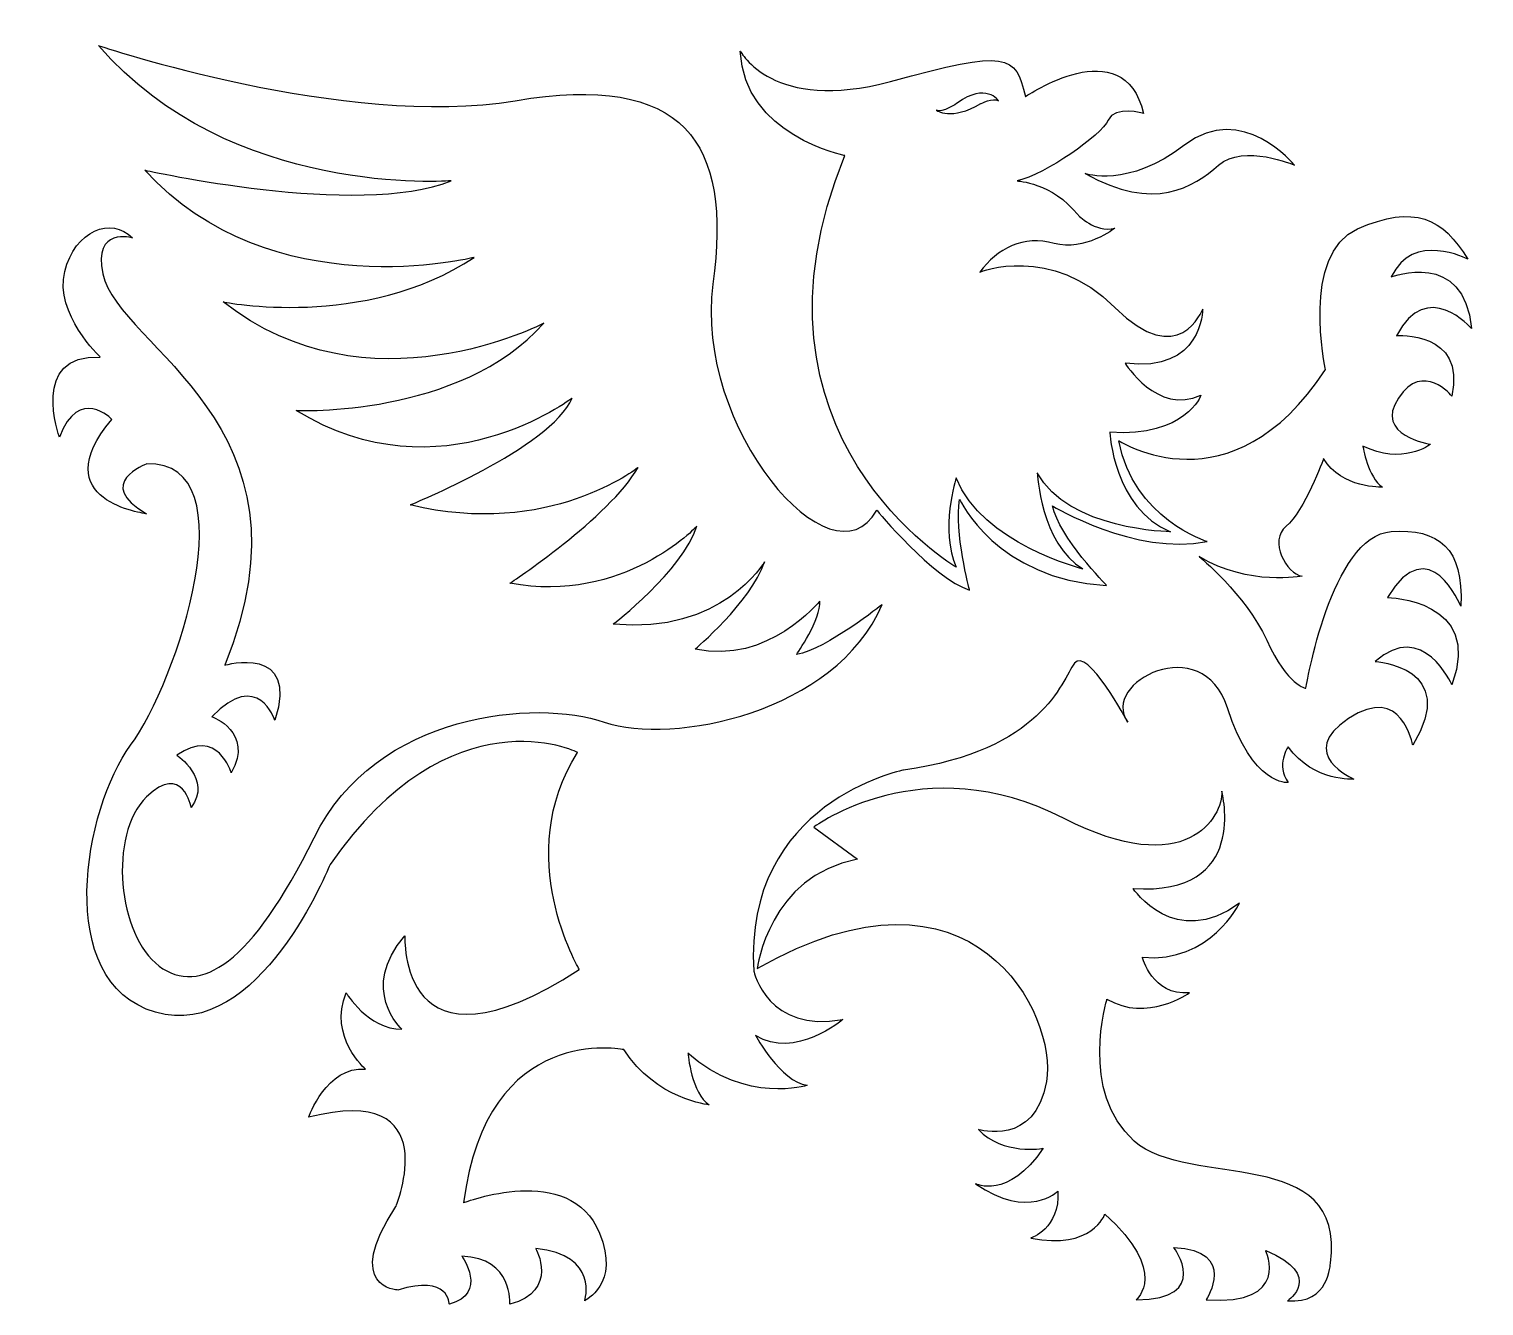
# Model space of a CAD drawing. Header units: centimetres. Extents: x -12.2 to 12, y -10.5 to 10.7.
import ezdxf

# ---------------------------------------------------------------- set-up
doc = ezdxf.new("R2010")
doc.units = ezdxf.units.CM
doc.header["$MEASUREMENT"] = 0
doc.layers.add('Layer 1', color=7, linetype='Continuous')

msp = doc.modelspace()

# ---------------------------------------------------------------- linework, layer by layer
at = {"layer": 'Layer 1'}
for points, knots in [([(-0.36401, 10.3483), (-0.30789, 8.94511), (1.37584, 8.60872), (1.37639, 8.60896), (1.37639, 8.60896), (-0.53213, 3.95081), (3.22821, 1.76202), (3.22821, 1.76202), (3.22821, 1.76202), (2.94759, 2.37927), (3.22821, 3.24893), (3.22821, 3.24893), (3.22821, 3.24893), (3.64916, 2.15427), (5.33289, 1.7335), (5.33289, 1.7335), (5.33289, 1.7335), (4.63132, 2.15458), (4.57523, 3.3332), (4.57523, 3.3332), (4.57523, 3.3332), (5.08027, 2.37927), (6.7922, 2.35109), (6.7922, 2.35109), (6.7922, 2.35109), (5.83827, 2.74418), (5.78184, 4.00691), (5.78184, 4.00691), (5.78184, 4.00691), (7.04464, 3.92288), (7.29727, 4.62445), (7.29727, 4.62445), (7.29727, 4.62445), (6.5675, 4.28756), (6.03452, 5.15719), (6.03452, 5.15719), (6.03452, 5.15719), (7.32518, 4.98884), (7.32518, 6.055), (7.32518, 6.055), (7.32518, 6.055), (7.32518, 6.055), (6.93238, 5.01699), (5.86584, 6.08352), (5.86584, 6.08352), (4.79944, 7.14992), (3.62125, 6.67261), (3.62125, 6.67261), (3.62125, 6.67261), (3.90181, 7.06538), (4.35049, 7.29015), (4.85582, 7.14992), (4.85582, 7.14992), (5.36112, 7.00927), (5.86584, 7.40209), (5.86584, 7.40209), (5.86584, 7.40209), (5.52895, 7.3183), (5.24859, 7.62677), (5.24859, 7.62677), (5.24859, 7.62677), (4.82817, 8.16009), (4.23852, 8.18795), (4.23852, 8.18795), (4.23852, 8.18795), (4.71567, 8.30016), (5.64147, 8.94537), (5.75368, 9.19831), (5.75368, 9.19831), (5.86589, 9.45072), (6.34304, 9.31002), (6.34304, 9.31002), (6.34304, 9.31002), (6.00636, 10.71348), (4.37872, 9.59088), (4.37872, 9.59088), (4.37872, 9.59088), (4.2101, 10.29245), (4.09813, 10.37648), (2.13357, 9.8435), (2.13357, 9.8435), (0.1692, 9.31), (-0.36401, 10.3483), (-0.36401, 10.3483), (-0.36401, 10.3483), (-0.36401, 10.3483), (-0.36401, 10.3483), (-0.36401, 10.3483)], [0, 0, 0, 0, 0.04347826, 0.04347826, 0.04347826, 0.04347826, 0.08695652, 0.08695652, 0.08695652, 0.08695652, 0.13043478, 0.13043478, 0.13043478, 0.13043478, 0.17391304, 0.17391304, 0.17391304, 0.17391304, 0.2173913, 0.2173913, 0.2173913, 0.2173913, 0.26086957, 0.26086957, 0.26086957, 0.26086957, 0.30434783, 0.30434783, 0.30434783, 0.30434783, 0.34782609, 0.34782609, 0.34782609, 0.34782609, 0.39130435, 0.39130435, 0.39130435, 0.39130435, 0.43478261, 0.43478261, 0.43478261, 0.43478261, 0.47826087, 0.47826087, 0.47826087, 0.47826087, 0.52173913, 0.52173913, 0.52173913, 0.52173913, 0.56521739, 0.56521739, 0.56521739, 0.56521739, 0.60869565, 0.60869565, 0.60869565, 0.60869565, 0.65217391, 0.65217391, 0.65217391, 0.65217391, 0.69565217, 0.69565217, 0.69565217, 0.69565217, 0.73913043, 0.73913043, 0.73913043, 0.73913043, 0.7826087, 0.7826087, 0.7826087, 0.7826087, 0.82608696, 0.82608696, 0.82608696, 0.82608696, 0.86956522, 0.86956522, 0.86956522, 0.86956522, 0.91304348, 0.91304348, 0.91304348, 0.91304348, 1, 1, 1, 1]), ([(5.93156, 3.8662), (6.16839, 2.5708), (7.39926, 2.18803), (7.39952, 2.18827), (7.39952, 2.18827), (6.20339, 1.95012), (4.8292, 2.78292), (4.8292, 2.78292), (4.8292, 2.78292), (4.93485, 2.26076), (5.72794, 1.46117), (5.72794, 1.46117), (5.72794, 1.46117), (3.90372, 1.55362), (3.28277, 2.88857), (3.28277, 2.88857), (3.28277, 2.88857), (3.19027, 2.35342), (3.44795, 1.38187), (3.44795, 1.38187), (3.44795, 1.38187), (2.84647, 1.57338), (1.90437, 2.71092), (1.90437, 2.71092), (1.90437, 2.71092), (1.16407, 1.3784), (-1.14567, 4.10281), (-0.82002, 6.472), (-0.82002, 6.472), (-0.49416, 8.84132), (-1.29399, 9.99625), (-4.1072, 9.52235), (-4.1072, 9.52235), (-6.9206, 9.04843), (-11.03717, 10.44025), (-11.03717, 10.44025), (-11.03717, 10.44025), (-8.84573, 7.89342), (-5.17342, 8.18955), (-5.17342, 8.18955), (-5.17342, 8.18955), (-6.71353, 7.56751), (-10.26705, 8.3674), (-10.26705, 8.3674), (-10.26705, 8.3674), (-8.16438, 6.05716), (-4.78848, 6.916), (-4.78848, 6.916), (-4.78848, 6.916), (-6.6245, 5.70175), (-8.964, 6.17572), (-8.964, 6.17572), (-8.964, 6.17572), (-6.56518, 4.2804), (-3.63349, 5.82028), (-3.63349, 5.82028), (-3.63349, 5.82028), (-5.02504, 4.2509), (-7.74998, 4.36944), (-7.74998, 4.36944), (-7.74998, 4.36944), (-5.35121, 2.88828), (-3.15975, 4.57653), (-3.15975, 4.57653), (-3.15975, 4.57653), (-3.51519, 3.74743), (-5.85469, 2.79951), (-5.85469, 2.79951), (-5.85469, 2.79951), (-3.54443, 2.23703), (-2.06385, 3.42157), (-2.06385, 3.42157), (-2.06385, 3.42157), (-2.53775, 2.59245), (-4.19623, 1.4967), (-4.19623, 1.4967), (-4.19623, 1.4967), (-2.30068, 1.14102), (-1.08666, 2.44412), (-1.08666, 2.44412), (-1.08666, 2.44412), (-1.32349, 1.70374), (-2.47847, 0.8154), (-2.47847, 0.8154), (-2.47847, 0.8154), (-0.67221, 0.63757), (0.03883, 1.85185), (0.03883, 1.85185), (0.03883, 1.85185), (-0.19824, 1.17055), (-1.11616, 0.40069), (-1.11616, 0.40069), (-1.11616, 0.40069), (0.09785, 0.13412), (0.95667, 1.20008), (0.95667, 1.20008), (0.95667, 1.20008), (0.98625, 0.9042), (0.57181, 0.31166), (0.57181, 0.31166), (0.57181, 0.31166), (1.07529, 0.40069), (1.99313, 1.141), (1.99313, 1.141), (1.99313, 1.141), (1.22306, -0.66552), (-1.50104, -1.1985), (-2.62655, -0.81356), (-2.62655, -0.81356), (-3.7523, -0.42838), (-6.41713, -0.63571), (-7.45414, -2.73835), (-7.45414, -2.73835), (-8.49054, -4.84121), (-9.34911, -5.37402), (-10.03047, -4.87073), (-10.03047, -4.87073), (-10.71151, -4.36731), (-10.88407, -2.68485), (-10.2378, -2.0576), (-10.2378, -2.0576), (-9.63839, -1.4756), (-9.49726, -2.23514), (-9.49726, -2.23514), (-9.49726, -2.23514), (-9.14214, -1.76117), (-9.73591, -1.36416), (-9.73591, -1.36416), (-9.73591, -1.36416), (-9.05487, -0.89045), (-8.83122, -1.6566), (-8.83122, -1.6566), (-8.83122, -1.6566), (-8.44607, -0.97556), (-9.15131, -0.72397), (-9.15131, -0.72397), (-9.15131, -0.72397), (-8.3815, 0.0756), (-8.10568, -0.78379), (-8.10568, -0.78379), (-8.10568, -0.78379), (-7.69097, 0.48973), (-8.93451, 0.13437), (-8.93451, 0.13437), (-8.93451, 0.13437), (-7.30579, 4.16186), (-10.69965, 5.39982), (-10.96656, 6.64357), (-10.96656, 6.64357), (-11.13357, 7.42343), (-10.47465, 7.24187), (-10.47465, 7.24187), (-10.47465, 7.24187), (-10.82447, 7.60042), (-11.43048, 7.36335), (-11.60013, 6.67893), (-11.60013, 6.67893), (-11.77351, 5.97919), (-11.00791, 5.25759), (-11.00791, 5.25759), (-11.00791, 5.25759), (-12.19237, 5.31654), (-11.68895, 3.92472), (-11.68895, 3.92472), (-11.68895, 3.92472), (-11.36327, 4.78364), (-10.8145, 4.2214), (-10.8145, 4.2214), (-10.8145, 4.2214), (-11.96951, 2.85932), (-10.23781, 2.65144), (-10.23781, 2.65144), (-10.23781, 2.65144), (-11.12615, 3.15492), (-10.23781, 3.48054), (-10.23781, 3.48054), (-10.23781, 3.48054), (-8.50849, 3.53981), (-9.73439, -0.16201), (-10.50446, -1.19846), (-10.50446, -1.19846), (-11.27427, -2.2351), (-11.80743, -5.1371), (-10.08975, -5.64055), (-10.08975, -5.64055), (-8.37202, -6.14397), (-7.18751, -3.18278), (-7.18751, -3.18278), (-7.18751, -3.18278), (-5.17361, -0.2803), (-3.07125, -1.31649), (-3.07125, -1.31649), (-3.07125, -1.31649), (-4.16697, -3.0344), (-3.04175, -4.92951), (-3.04175, -4.92951), (-3.04175, -4.92951), (-6.06229, -6.8843), (-5.94404, -4.36695), (-5.94404, -4.36695), (-5.94404, -4.36695), (-6.71411, -5.25537), (-5.9927, -5.92344), (-5.9927, -5.92344), (-5.9927, -5.92344), (-6.5555, -5.92344), (-6.92118, -5.31463), (-6.92118, -5.31463), (-6.92118, -5.31463), (-7.21704, -6.05501), (-6.5955, -6.58791), (-6.5955, -6.58791), (-6.5955, -6.58791), (-7.24701, -6.52891), (-7.54292, -7.38748), (-7.54292, -7.38748), (-7.54292, -7.38748), (-5.23292, -6.79524), (-6.09176, -8.86838), (-6.09176, -8.86838), (-6.09176, -8.86838), (-6.98018, -10.23046), (-6.06199, -10.26019), (-6.06199, -10.26019), (-6.06199, -10.26019), (-5.20342, -9.99336), (-5.20342, -10.49707), (-5.20342, -10.49707), (-5.20342, -10.49707), (-4.55191, -10.31922), (-4.99604, -9.69768), (-4.99604, -9.69768), (-4.99604, -9.69768), (-4.13747, -9.7275), (-4.19679, -10.49707), (-4.19679, -10.49707), (-4.19679, -10.49707), (-3.36666, -10.27284), (-3.76761, -9.56709), (-3.76761, -9.56709), (-3.76761, -9.56709), (-2.70134, -9.68557), (-2.95269, -10.43781), (-2.95269, -10.43781), (-2.95269, -10.43781), (-2.95269, -10.43781), (-2.35627, -10.15987), (-2.7048, -9.31465), (-2.7048, -9.31465), (-3.20007, -8.11387), (-4.96656, -8.80885), (-4.96656, -8.80885), (-4.96656, -8.80885), (-4.58162, -5.78808), (-2.30115, -6.26197), (-2.30115, -6.26197), (-2.30115, -6.26197), (-1.76817, -7.09136), (-0.87981, -7.18013), (-0.87981, -7.18013), (-0.87981, -7.18013), (-1.17593, -7.00259), (-1.23493, -6.32156), (-1.23493, -6.32156), (-1.23493, -6.32156), (-0.25756, -7.18013), (0.74915, -6.85422), (0.74915, -6.85422), (0.74915, -6.85422), (0.30494, -6.79522), (-0.10969, -6.02515), (-0.10969, -6.02515), (-0.10969, -6.02515), (0.54177, -6.43959), (1.34142, -5.75856), (1.34142, -5.75856), (1.34142, -5.75856), (0.09764, -5.99565), (-0.13951, -4.95894), (-0.13951, -4.95894), (-0.13951, -4.95894), (-0.31705, -2.14552), (2.34829, -1.61254), (2.34829, -1.61254), (2.34829, -1.61254), (4.65829, -1.28663), (4.98367, -0.13164), (5.191, 0.16422), (5.191, 0.16422), (5.39862, 0.46037), (6.07966, -0.81297), (6.07966, -0.81297), (6.07966, -0.81297), (5.60595, -0.16112), (7.3237, 0.72698), (7.73812, -0.57606), (7.73812, -0.57606), (8.15251, -1.87884), (8.74528, -1.81958), (8.74528, -1.81958), (8.74528, -1.81958), (8.53795, -1.52343), (8.74528, -1.22734), (8.74528, -1.22734), (8.74528, -1.22734), (9.18922, -1.81985), (9.84073, -1.76032), (9.84073, -1.76032), (9.84073, -1.76032), (9.84073, -1.76032), (8.8636, -1.34614), (9.75194, -0.75337), (9.75194, -0.75337), (10.64028, -0.16113), (10.81784, -1.19782), (10.81784, -1.19782), (10.81784, -1.19782), (11.61746, 0.10496), (10.19607, 0.19399), (10.19607, 0.19399), (10.19607, 0.19399), (10.98463, 0.89688), (11.46943, -0.19093), (11.46943, -0.19093), (11.46943, -0.19093), (12.00233, 1.2307), (10.39689, 1.25946), (10.39689, 1.25946), (10.39689, 1.25946), (11.09714, 2.40971), (11.61773, 1.11219), (11.61773, 1.11219), (11.61773, 1.11219), (11.67202, 2.08456), (11.24702, 2.40973), (10.46272, 2.35597), (10.46272, 2.35597), (9.45767, 2.28747), (9.04114, -0.25012), (9.04114, -0.25012), (9.04114, -0.25012), (9.04114, -0.25012), (8.74526, -0.22035), (8.38955, 0.54942), (8.38955, 0.54942), (8.03419, 1.31949), (7.26438, 1.94123), (7.26438, 1.94123), (7.26438, 1.94123), (8.09345, 1.43826), (8.98211, 1.61563), (8.98211, 1.61563), (8.98211, 1.61563), (8.7152, 1.6454), (8.4191, 2.20787), (8.7152, 2.4447), (8.7152, 2.4447), (9.01106, 2.68185), (9.33721, 3.57018), (9.33721, 3.57018), (9.33721, 3.57018), (9.63312, 3.0667), (10.31466, 3.09621), (10.31466, 3.09621), (10.31466, 3.09621), (10.07757, 3.24432), (9.98848, 3.77751), (9.98848, 3.77751), (9.98848, 3.77751), (10.64025, 3.45133), (11.11396, 3.80701), (11.11396, 3.80701), (11.11396, 3.80701), (11.11396, 3.80701), (10.16659, 3.95539), (10.58098, 4.57713), (10.58098, 4.57713), (10.99542, 5.1989), (11.4694, 4.60682), (11.4694, 4.60682), (11.4694, 4.60682), (11.70623, 5.70286), (10.55122, 5.61382), (10.55122, 5.61382), (10.55122, 5.61382), (11.05496, 6.59095), (11.79526, 5.73235), (11.79526, 5.73235), (11.79526, 5.73235), (11.67673, 7.0649), (10.46247, 6.59092), (10.46247, 6.59092), (10.46247, 6.59092), (10.81783, 7.36073), (11.73599, 6.88678), (11.73599, 6.88678), (11.73599, 6.88678), (11.32155, 7.56813), (10.84739, 7.80494), (9.89997, 7.39055), (9.89997, 7.39055), (8.9521, 6.97555), (9.36649, 5.05076), (9.36649, 5.05076), (9.36649, 5.05076), (7.79701, 2.65195), (5.93156, 3.8662), (5.93156, 3.8662)], [0, 0, 0, 0, 0.00970874, 0.00970874, 0.00970874, 0.00970874, 0.01941748, 0.01941748, 0.01941748, 0.01941748, 0.02912621, 0.02912621, 0.02912621, 0.02912621, 0.03883495, 0.03883495, 0.03883495, 0.03883495, 0.04854369, 0.04854369, 0.04854369, 0.04854369, 0.05825243, 0.05825243, 0.05825243, 0.05825243, 0.06796117, 0.06796117, 0.06796117, 0.06796117, 0.0776699, 0.0776699, 0.0776699, 0.0776699, 0.08737864, 0.08737864, 0.08737864, 0.08737864, 0.09708738, 0.09708738, 0.09708738, 0.09708738, 0.10679612, 0.10679612, 0.10679612, 0.10679612, 0.11650485, 0.11650485, 0.11650485, 0.11650485, 0.12621359, 0.12621359, 0.12621359, 0.12621359, 0.13592233, 0.13592233, 0.13592233, 0.13592233, 0.14563107, 0.14563107, 0.14563107, 0.14563107, 0.15533981, 0.15533981, 0.15533981, 0.15533981, 0.16504854, 0.16504854, 0.16504854, 0.16504854, 0.17475728, 0.17475728, 0.17475728, 0.17475728, 0.18446602, 0.18446602, 0.18446602, 0.18446602, 0.19417476, 0.19417476, 0.19417476, 0.19417476, 0.2038835, 0.2038835, 0.2038835, 0.2038835, 0.21359223, 0.21359223, 0.21359223, 0.21359223, 0.22330097, 0.22330097, 0.22330097, 0.22330097, 0.23300971, 0.23300971, 0.23300971, 0.23300971, 0.24271845, 0.24271845, 0.24271845, 0.24271845, 0.25242718, 0.25242718, 0.25242718, 0.25242718, 0.26213592, 0.26213592, 0.26213592, 0.26213592, 0.27184466, 0.27184466, 0.27184466, 0.27184466, 0.2815534, 0.2815534, 0.2815534, 0.2815534, 0.29126214, 0.29126214, 0.29126214, 0.29126214, 0.30097087, 0.30097087, 0.30097087, 0.30097087, 0.31067961, 0.31067961, 0.31067961, 0.31067961, 0.32038835, 0.32038835, 0.32038835, 0.32038835, 0.33009709, 0.33009709, 0.33009709, 0.33009709, 0.33980583, 0.33980583, 0.33980583, 0.33980583, 0.34951456, 0.34951456, 0.34951456, 0.34951456, 0.3592233, 0.3592233, 0.3592233, 0.3592233, 0.36893204, 0.36893204, 0.36893204, 0.36893204, 0.37864078, 0.37864078, 0.37864078, 0.37864078, 0.38834951, 0.38834951, 0.38834951, 0.38834951, 0.39805825, 0.39805825, 0.39805825, 0.39805825, 0.40776699, 0.40776699, 0.40776699, 0.40776699, 0.41747573, 0.41747573, 0.41747573, 0.41747573, 0.42718447, 0.42718447, 0.42718447, 0.42718447, 0.4368932, 0.4368932, 0.4368932, 0.4368932, 0.44660194, 0.44660194, 0.44660194, 0.44660194, 0.45631068, 0.45631068, 0.45631068, 0.45631068, 0.46601942, 0.46601942, 0.46601942, 0.46601942, 0.47572816, 0.47572816, 0.47572816, 0.47572816, 0.48543689, 0.48543689, 0.48543689, 0.48543689, 0.49514563, 0.49514563, 0.49514563, 0.49514563, 0.50485437, 0.50485437, 0.50485437, 0.50485437, 0.51456311, 0.51456311, 0.51456311, 0.51456311, 0.52427184, 0.52427184, 0.52427184, 0.52427184, 0.53398058, 0.53398058, 0.53398058, 0.53398058, 0.54368932, 0.54368932, 0.54368932, 0.54368932, 0.55339806, 0.55339806, 0.55339806, 0.55339806, 0.5631068, 0.5631068, 0.5631068, 0.5631068, 0.57281553, 0.57281553, 0.57281553, 0.57281553, 0.58252427, 0.58252427, 0.58252427, 0.58252427, 0.59223301, 0.59223301, 0.59223301, 0.59223301, 0.60194175, 0.60194175, 0.60194175, 0.60194175, 0.61165049, 0.61165049, 0.61165049, 0.61165049, 0.62135922, 0.62135922, 0.62135922, 0.62135922, 0.63106796, 0.63106796, 0.63106796, 0.63106796, 0.6407767, 0.6407767, 0.6407767, 0.6407767, 0.65048544, 0.65048544, 0.65048544, 0.65048544, 0.66019417, 0.66019417, 0.66019417, 0.66019417, 0.66990291, 0.66990291, 0.66990291, 0.66990291, 0.67961165, 0.67961165, 0.67961165, 0.67961165, 0.68932039, 0.68932039, 0.68932039, 0.68932039, 0.69902913, 0.69902913, 0.69902913, 0.69902913, 0.70873786, 0.70873786, 0.70873786, 0.70873786, 0.7184466, 0.7184466, 0.7184466, 0.7184466, 0.72815534, 0.72815534, 0.72815534, 0.72815534, 0.73786408, 0.73786408, 0.73786408, 0.73786408, 0.74757282, 0.74757282, 0.74757282, 0.74757282, 0.75728155, 0.75728155, 0.75728155, 0.75728155, 0.76699029, 0.76699029, 0.76699029, 0.76699029, 0.77669903, 0.77669903, 0.77669903, 0.77669903, 0.78640777, 0.78640777, 0.78640777, 0.78640777, 0.7961165, 0.7961165, 0.7961165, 0.7961165, 0.80582524, 0.80582524, 0.80582524, 0.80582524, 0.81553398, 0.81553398, 0.81553398, 0.81553398, 0.82524272, 0.82524272, 0.82524272, 0.82524272, 0.83495146, 0.83495146, 0.83495146, 0.83495146, 0.84466019, 0.84466019, 0.84466019, 0.84466019, 0.85436893, 0.85436893, 0.85436893, 0.85436893, 0.86407767, 0.86407767, 0.86407767, 0.86407767, 0.87378641, 0.87378641, 0.87378641, 0.87378641, 0.88349515, 0.88349515, 0.88349515, 0.88349515, 0.89320388, 0.89320388, 0.89320388, 0.89320388, 0.90291262, 0.90291262, 0.90291262, 0.90291262, 0.91262136, 0.91262136, 0.91262136, 0.91262136, 0.9223301, 0.9223301, 0.9223301, 0.9223301, 0.93203883, 0.93203883, 0.93203883, 0.93203883, 0.94174757, 0.94174757, 0.94174757, 0.94174757, 0.95145631, 0.95145631, 0.95145631, 0.95145631, 0.96116505, 0.96116505, 0.96116505, 0.96116505, 0.97087379, 0.97087379, 0.97087379, 0.97087379, 0.98058252, 0.98058252, 0.98058252, 0.98058252, 1, 1, 1, 1]), ([(3.63363, 9.47362), (3.15706, 9.18493), (2.89126, 9.36429), (2.89126, 9.36429), (2.89126, 9.36429), (2.99267, 9.30944), (3.24294, 9.48153), (3.24294, 9.48153), (3.24294, 9.48153), (3.72009, 9.83298), (3.93086, 9.52077), (3.93086, 9.52077), (3.93086, 9.52077), (3.83678, 9.57535), (3.63363, 9.47362), (3.63363, 9.47362), (3.63363, 9.47362), (3.63363, 9.47362), (3.63363, 9.47362), (3.63363, 9.47362), (3.63363, 9.47362), (3.63363, 9.47362), (3.63363, 9.47362), (3.63363, 9.47362)], [0, 0, 0, 0, 0.14285714, 0.14285714, 0.14285714, 0.14285714, 0.28571429, 0.28571429, 0.28571429, 0.28571429, 0.42857143, 0.42857143, 0.42857143, 0.42857143, 0.57142857, 0.57142857, 0.57142857, 0.57142857, 0.71428571, 0.71428571, 0.71428571, 0.71428571, 1, 1, 1, 1]), ([(5.37324, 8.30995), (5.37324, 8.30995), (6.07454, 8.05754), (7.02884, 8.78678), (7.02884, 8.78678), (7.9828, 9.51658), (8.85267, 8.45012), (8.85267, 8.45012), (8.85267, 8.45012), (8.85267, 8.45012), (8.01095, 8.81474), (7.58968, 8.45012), (7.58968, 8.45012), (7.16894, 8.08553), (6.52381, 7.66445), (5.37324, 8.30995), (5.37324, 8.30995), (5.37324, 8.30995), (5.37324, 8.30995), (5.37324, 8.30995)], [0, 0, 0, 0, 0.16666667, 0.16666667, 0.16666667, 0.16666667, 0.33333333, 0.33333333, 0.33333333, 0.33333333, 0.5, 0.5, 0.5, 0.5, 0.66666667, 0.66666667, 0.66666667, 0.66666667, 1, 1, 1, 1]), ([(0.85683, -2.5613), (0.85683, -2.5613), (2.65991, -1.20637), (5.0218, -2.41641), (5.0218, -2.41641), (7.0678, -3.46466), (7.66086, -2.38167), (7.6435, -1.96506), (7.6435, -1.96506), (7.6435, -1.96506), (8.11242, -3.71837), (6.16781, -3.57979), (6.16781, -3.57979), (6.16781, -3.57979), (6.86231, -4.62124), (7.93851, -3.8227), (7.93851, -3.8227), (7.93851, -3.8227), (7.45247, -4.82962), (6.32408, -4.72556), (6.32408, -4.72556), (6.32408, -4.72556), (6.48029, -5.36786), (7.10547, -5.31598), (7.10547, -5.31598), (7.10547, -5.31598), (6.39334, -5.81919), (5.73392, -5.4198), (5.73392, -5.4198), (5.73392, -5.4198), (5.26553, -6.96523), (6.18551, -7.78142), (6.18551, -7.78142), (7.10547, -8.59737), (9.70976, -7.81616), (9.44952, -9.81236), (9.44952, -9.81236), (9.44952, -9.81236), (9.43206, -10.5066), (8.73758, -10.43754), (8.73758, -10.43754), (8.73758, -10.43754), (9.36223, -10.02077), (8.37298, -9.60423), (8.37298, -9.60423), (8.37298, -9.60423), (8.80713, -10.52421), (7.38346, -10.42042), (7.38346, -10.42042), (7.38346, -10.42042), (7.92136, -9.60397), (6.84543, -9.55211), (6.84543, -9.55211), (6.84543, -9.55211), (7.48747, -10.42042), (6.22001, -10.42042), (6.22001, -10.42042), (6.22001, -10.42042), (6.77569, -9.96891), (5.69947, -8.99643), (5.69947, -8.99643), (5.69947, -8.99643), (5.49103, -9.60423), (4.4667, -9.39585), (4.4667, -9.39585), (4.4667, -9.39585), (4.95279, -9.23967), (4.91829, -8.61467), (4.91829, -8.61467), (4.91829, -8.61467), (4.43196, -9.10076), (3.54674, -8.49299), (3.54674, -8.49299), (3.54674, -8.49299), (4.08474, -8.77096), (4.67508, -7.90257), (4.67508, -7.90257), (4.67508, -7.90257), (3.99801, -8.02407), (3.59862, -7.59018), (3.59862, -7.59018), (3.59862, -7.59018), (4.53625, -7.88553), (4.72725, -6.79214), (4.72725, -6.79214), (4.91825, -5.6983), (3.52776, -2.84527), (-0.08293, -4.91164), (-0.08293, -4.91164), (-0.08293, -4.91164), (0.10908, -3.37147), (1.58495, -3.09382), (1.58495, -3.09382), (1.58495, -3.09382), (0.85683, -2.5613), (0.85683, -2.5613), (0.85683, -2.5613), (0.85683, -2.5613), (0.85683, -2.5613), (0.85683, -2.5613)], [0, 0, 0, 0, 0.03846154, 0.03846154, 0.03846154, 0.03846154, 0.07692308, 0.07692308, 0.07692308, 0.07692308, 0.11538462, 0.11538462, 0.11538462, 0.11538462, 0.15384615, 0.15384615, 0.15384615, 0.15384615, 0.19230769, 0.19230769, 0.19230769, 0.19230769, 0.23076923, 0.23076923, 0.23076923, 0.23076923, 0.26923077, 0.26923077, 0.26923077, 0.26923077, 0.30769231, 0.30769231, 0.30769231, 0.30769231, 0.34615385, 0.34615385, 0.34615385, 0.34615385, 0.38461538, 0.38461538, 0.38461538, 0.38461538, 0.42307692, 0.42307692, 0.42307692, 0.42307692, 0.46153846, 0.46153846, 0.46153846, 0.46153846, 0.5, 0.5, 0.5, 0.5, 0.53846154, 0.53846154, 0.53846154, 0.53846154, 0.57692308, 0.57692308, 0.57692308, 0.57692308, 0.61538462, 0.61538462, 0.61538462, 0.61538462, 0.65384615, 0.65384615, 0.65384615, 0.65384615, 0.69230769, 0.69230769, 0.69230769, 0.69230769, 0.73076923, 0.73076923, 0.73076923, 0.73076923, 0.76923077, 0.76923077, 0.76923077, 0.76923077, 0.80769231, 0.80769231, 0.80769231, 0.80769231, 0.84615385, 0.84615385, 0.84615385, 0.84615385, 0.88461538, 0.88461538, 0.88461538, 0.88461538, 0.92307692, 0.92307692, 0.92307692, 0.92307692, 1, 1, 1, 1])]:
    msp.add_open_spline(points, degree=3, knots=knots, dxfattribs=at)

doc.saveas('drawing.dxf')
